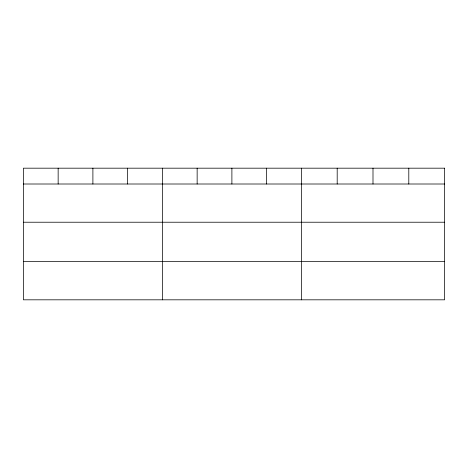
<?xml version="1.0" encoding="UTF-8"?>
<svg xmlns="http://www.w3.org/2000/svg" width="468" height="468" viewBox="0 0 468 468"><rect width="100%" height="100%" fill="white"/><g stroke="black" fill="none" stroke-linecap="round" stroke-linejoin="round"><path stroke-width="0.7" d="M23.4 184.006L444.6 184.006M23.4 222.224L444.6 222.224M23.4 261.6L444.6 261.6M408.798 168.182L408.798 184.006M372.996 168.182L372.996 184.006M337.194 168.182L337.194 184.006M301.392 168.182L301.392 299.818M266.643 168.182L266.643 184.006M231.894 168.182L231.894 184.006M197.145 168.182L197.145 184.006M162.396 168.182L162.396 299.818M127.647 168.182L127.647 184.006M92.898 168.182L92.898 184.006M58.149 168.182L58.149 184.006M444.6 168.182L23.4 168.182L23.4 299.818L444.6 299.818L444.6 168.182"/></g></svg>
